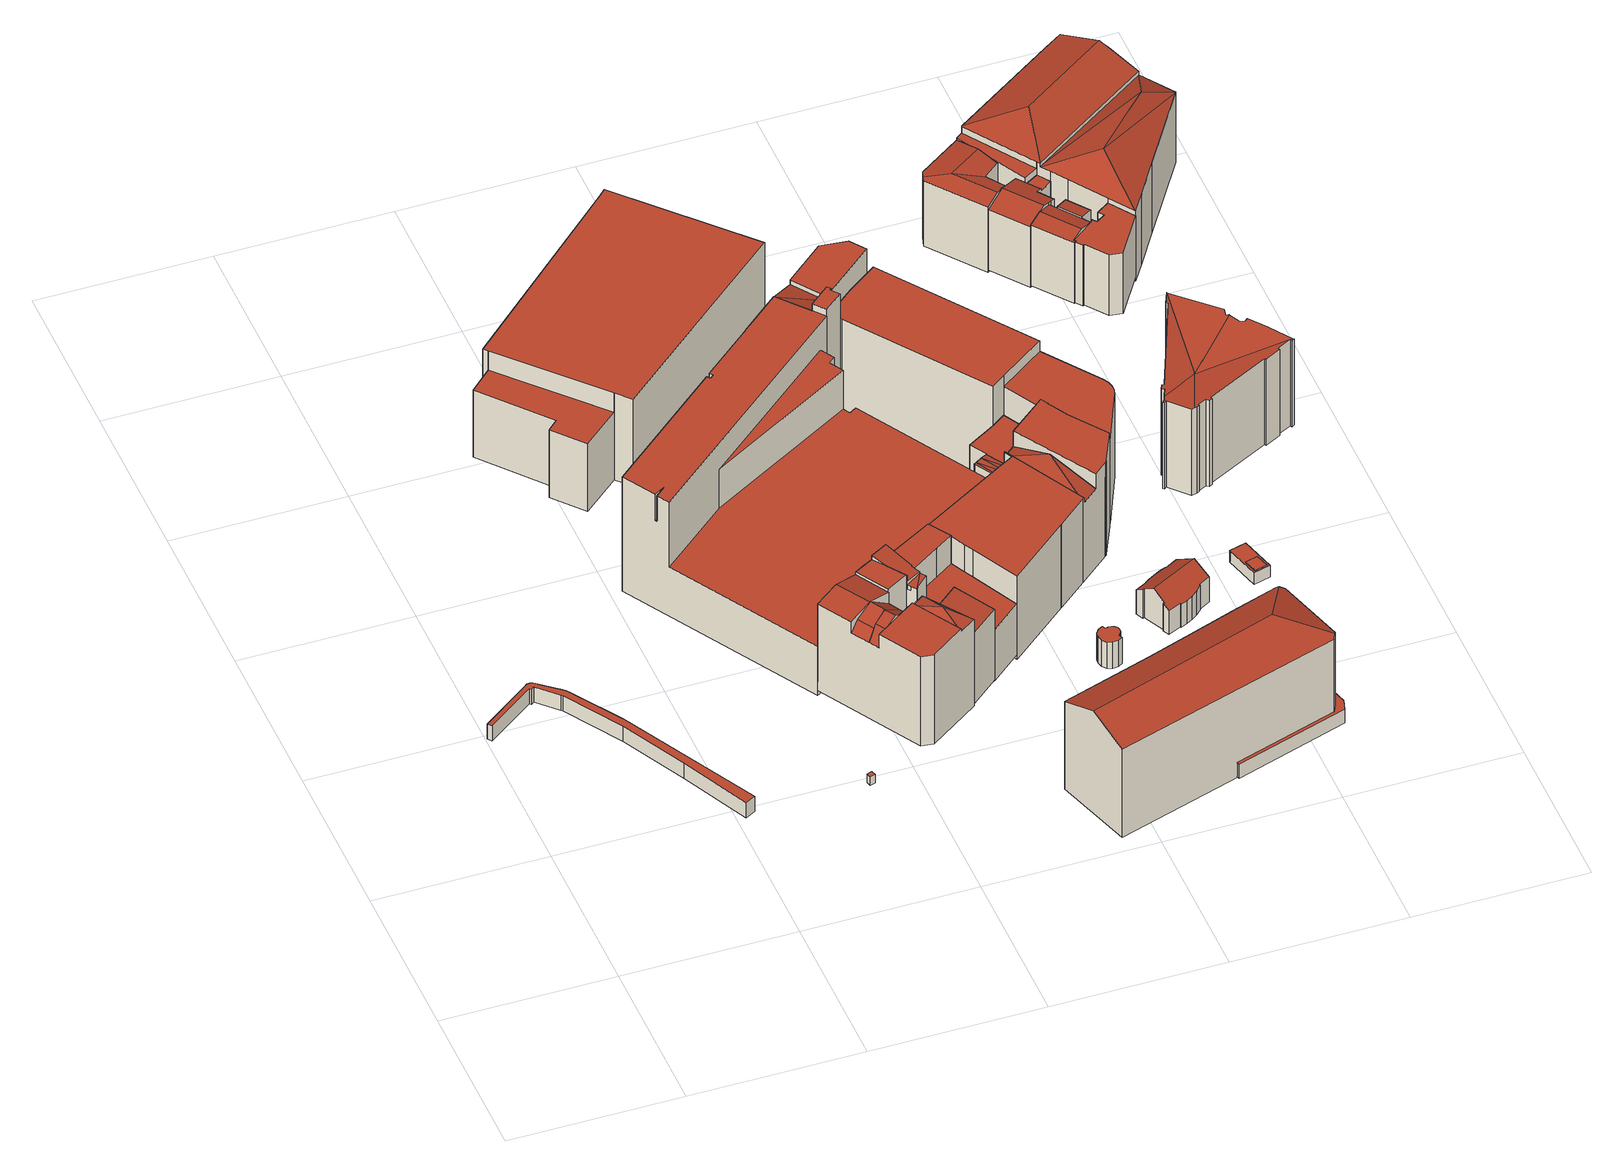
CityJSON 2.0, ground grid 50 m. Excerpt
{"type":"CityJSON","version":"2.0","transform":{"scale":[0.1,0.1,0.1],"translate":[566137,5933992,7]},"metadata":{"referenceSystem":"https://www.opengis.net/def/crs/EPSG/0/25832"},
"CityObjects":{
"building1":{"type":"Building","attributes":{"Gemeindeschluessel":"02000000","Geometrietyp2DReferenz":"3000","function":"51009_1610","roofType":"1000","measuredHeight":5.2},"geometry":[{"type":"MultiSurface","lod":"2","boundaries":[[[0,1,2,3]],[[3,2,4,5]],[[5,4,6,7]],[[7,6,8,9]],[[9,8,10,11]],[[11,10,12,13]],[[14,15,16,17]],[[17,16,18,19]],[[19,18,20,21]],[[21,20,22,23]],[[24,25,26,27]],[[27,26,28,29]],[[29,28,30,31]],[[31,30,32,33]],[[34,35,36,37]],[[37,36,38,39]],[[40,41,25,24]],[[38,36,35,22,20,18,16,15,42,12,10,8,6,4,2,1,32,30,28,26,25,41]],[[14,17,19,21,23,34,37,39,40,24,27,29,31,33,0,3,5,7,9,11,13,43]],[[40,39,38,41]],[[34,23,22,35]],[[14,43,42,15]],[[43,13,12,42]],[[0,33,32,1]]],"semantics":{"surfaces":[{"type":"WallSurface"},{"type":"RoofSurface"},{"type":"GroundSurface"}],"values":[0,0,0,0,0,0,0,0,0,0,0,0,0,0,0,0,0,1,2,0,0,0,0,0]}}]},
"building2":{"type":"Building","attributes":{"Gemeindeschluessel":"02000000","Geometrietyp2DReferenz":"3000","function":"31001_2612","roofType":"1000","measuredHeight":3},"geometry":[{"type":"MultiSurface","lod":"2","boundaries":[[[44,45,46,47]],[[48,49,50,51]],[[51,50,45,44]],[[50,49,46,45]],[[49,48,47,46]],[[48,51,44,47]]],"semantics":{"surfaces":[{"type":"GroundSurface"},{"type":"RoofSurface"},{"type":"WallSurface"}],"values":[0,1,2,2,2,2]}}]},
"building3":{"type":"Building","attributes":{"Gemeindeschluessel":"02000000","Geometrietyp2DReferenz":"3000","function":"31001_2010","roofType":"1000","measuredHeight":32.23,"storeysAboveGround":7},"geometry":[{"type":"MultiSurface","lod":"2","boundaries":[[[52,53,54,55,56]],[[57,58,59,60]],[[61,62,63,64,54,53]],[[65,66,52,59,58]],[[57,67,68,69]],[[70,71,72,73,74,75,76,77,78]],[[68,70,79,80,69]],[[65,81,82,61,66]],[[65,80,79,78,83,81]],[[84,85,86,87,88,89,90,91]],[[92,93,94]],[[95,96,97,98,99]],[[100,101,102,103]],[[104,93,105]],[[106,107,102,101]],[[92,108,105,93]],[[82,62,61]],[[78,77,83]],[[94,75,74,92]],[[109,73,72,110]],[[63,111,112,64]],[[84,113,85]],[[95,89,88,96]],[[84,91,114]],[[115,99,98,116]],[[116,98,97,117]],[[118,100,103,119]],[[120,107,106,121]],[[110,72,71,67,57,60,56,55,122]],[[123,63,62,82,81,83,77,76,124]],[[125,126,122,55,54,64,112]],[[104,105,108,127,128,129]],[[80,65,58,57,69]],[[130,120,121,131,132,123,124,128,127,109,110,122,126,133,115,116,117]],[[111,63,123,132,134]],[[52,66,61,53]],[[129,128,124,76,75,94]],[[109,127,108,92,74,73]],[[132,131,101,100,118,119,113,134]],[[115,133,90,89,95,99]],[[120,130,87,86,102,107]],[[131,121,106,101]],[[130,117,97,96,88,87]],[[119,103,102,86,85,113]],[[133,126,125,114,91,90]],[[70,78,79]],[[71,70,68,67]],[[52,56,60,59]],[[129,94,93,104]],[[111,134,113,84,114,125,112]]],"semantics":{"surfaces":[{"type":"RoofSurface"},{"type":"WallSurface"},{"type":"GroundSurface"}],"values":[0,0,0,0,0,0,0,0,0,0,0,0,0,0,0,0,1,1,1,1,1,1,1,1,1,1,1,1,1,1,1,1,1,2,1,1,1,1,1,1,1,1,1,1,1,1,1,1,0,0]}}]},
"building4":{"type":"Building","attributes":{"Gemeindeschluessel":"02000000","Geometrietyp2DReferenz":"3000","function":"31001_2460","roofType":"1000","measuredHeight":29.86,"storeysAboveGround":9},"geometry":[{"type":"MultiSurface","lod":"2","boundaries":[[[135,136,137,138]],[[138,137,139,140]],[[141,142,136,135]],[[143,144,145,146]],[[147,148,143,146,149,150,141,135,138,140,151]],[[152,151,140,139]],[[153,145,144,154,155,156]],[[157,158,152,139,137,136,142]],[[154,144,143,148,157]],[[152,158,147,151]],[[158,157,148,147]],[[145,153,149,146]],[[157,142,155,154]],[[153,156,150,149]],[[141,150,156,155,142]]],"semantics":{"surfaces":[{"type":"WallSurface"},{"type":"GroundSurface"},{"type":"RoofSurface"}],"values":[0,0,0,0,1,0,2,2,0,0,0,0,0,0,0]}}]},
"building5":{"type":"Building","attributes":{"Gemeindeschluessel":"02000000","Geometrietyp2DReferenz":"3000","function":"31001_2010","roofType":"2100","measuredHeight":26.72,"storeysAboveGround":6},"geometry":[{"type":"MultiSurface","lod":"2","boundaries":[[[159,160,161,162]],[[162,161,163,164]],[[164,163,165,166]],[[167,168,160,159]],[[169,170,171,172]],[[172,171,173,174]],[[175,169,172,174,167,159,162,164,166,176]],[[169,175,177,178,179,170]],[[177,175,176,180]],[[181,182,179,178]],[[168,167,174,173]],[[176,166,165,182,181,180]],[[181,178,177,180]],[[168,173,171,170,179,182,165,163,161,160]]],"semantics":{"surfaces":[{"type":"WallSurface"},{"type":"GroundSurface"},{"type":"RoofSurface"}],"values":[0,0,0,0,0,0,1,0,0,0,0,0,2,2]}}]},
"building6":{"type":"Building","attributes":{"Gemeindeschluessel":"02000000","Geometrietyp2DReferenz":"3000","function":"31001_2010","roofType":"1000","measuredHeight":41.6,"storeysAboveGround":10},"geometry":[{"type":"MultiSurface","lod":"2","boundaries":[[[183,184,185]],[[186,187,188,189,190,191,192,193,194,195,196]],[[197,198,199,200,201]],[[202,203,204,205]],[[203,206,204]],[[207,208,209,210,211]],[[212,213,214,215,216,217]],[[218,219,220,221]],[[222,223,224,225,226]],[[227,228,229,230]],[[230,229,231,232]],[[232,231,233,234]],[[234,233,235,236]],[[237,238,239,240]],[[240,239,241,242]],[[242,241,243,244]],[[184,245,246,185]],[[183,247,245,184]],[[248,193,192,249]],[[250,191,190,251]],[[252,188,187,253]],[[253,187,186,254]],[[221,200,199,218]],[[194,197,201,195]],[[205,255,256,202]],[[257,210,209,258]],[[225,208,207,203,226]],[[203,207,211,206]],[[203,202,256,217,216]],[[203,216,215,222,226]],[[259,214,213,260]],[[261,212,217,256]],[[262,224,223,263]],[[254,186,196,264,247,183,185,246,228,227]],[[255,205,204,206,211,210,257,244,243]],[[265,252,253,254,227,230,232,234,236,237,240,242,244,257,258,262,263,259,260,266,267,268,248,249,250,251]],[[269,261,256,255,243,241,239,238,235,233,231,229,228,246,245,247,264]],[[269,264,196,195,201,200,221,220]],[[259,263,223,222,215,214]],[[262,258,209,208,225,224]],[[267,266,269,220,219]],[[266,260,213,212,261,269]],[[268,267,219,218,199,198]],[[252,265,189,188]],[[265,251,190,189]],[[250,249,192,191]],[[248,268,198,197,194,193]],[[235,238,237,236]]],"semantics":{"surfaces":[{"type":"RoofSurface"},{"type":"WallSurface"},{"type":"GroundSurface"}],"values":[0,0,0,0,0,0,0,0,0,1,1,1,1,1,1,1,1,1,1,1,1,1,1,1,1,1,1,1,1,1,1,1,1,1,1,2,0,1,1,1,1,1,1,1,1,1,1,1]}}]},
"building7":{"type":"Building","attributes":{"Gemeindeschluessel":"02000000","Geometrietyp2DReferenz":"3000","function":"31001_2010","roofType":"1000","measuredHeight":17.57,"storeysAboveGround":3},"geometry":[{"type":"MultiSurface","lod":"2","boundaries":[[[270,271,272,273]],[[273,272,274,275]],[[275,274,276,277]],[[277,276,278,279]],[[280,281,282,283]],[[283,282,284,285]],[[286,287,278,276,274,272,271,284,282,281]],[[288,289,280,283,285,270,273,275,277,279]],[[280,289,286,281]],[[289,288,287,286]],[[288,279,278,287]],[[270,285,284,271]]],"semantics":{"surfaces":[{"type":"WallSurface"},{"type":"RoofSurface"},{"type":"GroundSurface"}],"values":[0,0,0,0,0,0,1,2,0,0,0,0]}}]},
"building8":{"type":"Building","attributes":{"Gemeindeschluessel":"02000000","Geometrietyp2DReferenz":"3000","function":"31001_2010","roofType":"3200","measuredHeight":35.59,"storeysAboveGround":8},"geometry":[{"type":"MultiSurface","lod":"2","boundaries":[[[290,291,292,293,294,295,296,297,298]],[[299,298,297,300]],[[300,297,296,301]],[[301,296,295,302]],[[302,295,294,303]],[[303,294,293,304]],[[305,306,299,300,301,302,303,304,307,308]],[[309,307,304,293,292]],[[290,298,299,306,310]],[[311,305,308,312,313]],[[312,308,307,309]],[[310,306,305,311]],[[312,309,292,291,313]],[[310,311,313,291,290]]],"semantics":{"surfaces":[{"type":"RoofSurface"},{"type":"WallSurface"},{"type":"GroundSurface"}],"values":[0,1,1,1,1,1,2,1,1,1,1,1,0,0]}}]},
"building9":{"type":"Building","attributes":{"Gemeindeschluessel":"02000000","Geometrietyp2DReferenz":"3000","function":"51009_1750","roofType":"1000","measuredHeight":9},"geometry":[{"type":"MultiSurface","lod":"2","boundaries":[[[314,315,316,317,318,319,320,321,322,323,324,325,326,327,328,329,330,331]],[[332,333,334,335,336,337,338,339,340,341,342,343,344,345,346,347,348,349]],[[349,348,315,314]],[[348,347,316,315]],[[347,346,317,316]],[[346,345,318,317]],[[345,344,319,318]],[[344,343,320,319]],[[343,342,321,320]],[[342,341,322,321]],[[341,340,323,322]],[[340,339,324,323]],[[339,338,325,324]],[[338,337,326,325]],[[337,336,327,326]],[[336,335,328,327]],[[335,334,329,328]],[[334,333,330,329]],[[333,332,331,330]],[[332,349,314,331]]],"semantics":{"surfaces":[{"type":"GroundSurface"},{"type":"RoofSurface"},{"type":"WallSurface"}],"values":[0,1,2,2,2,2,2,2,2,2,2,2,2,2,2,2,2,2,2,2]}}]},
"building10":{"type":"Building","attributes":{"Gemeindeschluessel":"02000000","Geometrietyp2DReferenz":"3000","function":"31001_2010","roofType":"1000","measuredHeight":33.76,"storeysAboveGround":5},"geometry":[{"type":"MultiSurface","lod":"2","boundaries":[[[350,351,352]],[[353,354,355]],[[351,353,355]],[[356,357,358]],[[359,357,356]],[[360,361,362,363,364,365,366,367,368,369,370,371,372,373]],[[357,374,375,358]],[[376,374,357]],[[377,350,352,378]],[[379,380,381,382]],[[356,383,384,376,359]],[[385,386,387,388]],[[388,387,389,390]],[[390,389,391,392]],[[392,391,393,394]],[[394,393,395,396]],[[396,395,397,398]],[[399,400,401,402]],[[402,401,403,404]],[[353,405,406,354]],[[407,371,370,408]],[[408,370,369,409]],[[409,369,368,410]],[[410,368,367,411]],[[411,367,366,412]],[[412,366,365,413]],[[413,365,364,414]],[[414,364,363,415]],[[415,363,362,416]],[[416,362,361,417]],[[375,360,373,358]],[[359,376,357]],[[356,358,373,372,418,405,353,351,350,377,419,383]],[[417,361,360,375,374,376,384,386,385]],[[355,354,406,420,421,422,378,352]],[[423,379,382,422,421,399,402,404,407,408,409,410,411,412,413,414,415,416,417,385,388,390,392,394,396,398]],[[380,379,423,424]],[[418,372,371,407,404,403]],[[400,399,421,420]],[[424,423,398,397]],[[422,382,381,419,377,378]],[[400,420,406,405,418,403,401]],[[355,352,351]],[[424,397,395,393,391,389,387,386,384,383,419,381,380]]],"semantics":{"surfaces":[{"type":"RoofSurface"},{"type":"WallSurface"},{"type":"GroundSurface"}],"values":[0,0,0,0,0,0,0,0,0,1,1,1,1,1,1,1,1,1,1,1,1,1,1,1,1,1,1,1,1,1,1,1,1,1,1,2,1,1,1,1,1,0,0,0]}}]},
"building11":{"type":"Building","attributes":{"Gemeindeschluessel":"02000000","Geometrietyp2DReferenz":"3000","function":"51009_1610","roofType":"1000","measuredHeight":13.03},"geometry":[{"type":"MultiSurface","lod":"2","boundaries":[[[425,426,427,428]],[[429,430,431,432,433,434,435]],[[436,428,427,435]],[[435,427,426,429]],[[429,426,425,437]],[[437,425,428,436]],[[431,438,439,432]],[[432,439,440,441]],[[441,440,442,443]],[[444,445,446,447]],[[447,446,438,431]],[[448,449,450,451]],[[448,451,444,447,431,430,429,437,436,435,434,433,432,441,443]],[[445,444,451,450]],[[449,448,443,442]],[[449,442,440,439,438,446,445,450]]],"semantics":{"surfaces":[{"type":"RoofSurface"},{"type":"WallSurface"},{"type":"GroundSurface"}],"values":[0,0,1,1,1,1,1,1,1,1,1,1,2,1,1,0]}}]},
"building12":{"type":"Building","attributes":{"Gemeindeschluessel":"02000000","Geometrietyp2DReferenz":"3000","function":"31001_2010","roofType":"1000","measuredHeight":32.5,"storeysAboveGround":9},"geometry":[{"type":"MultiSurface","lod":"2","boundaries":[[[452,453,454,455]],[[456,457,458,459]],[[460,461,462,463]],[[462,461,458,457,464,454,453,465]],[[456,459,460,463,466,452,455,467]],[[460,459,458,461]],[[466,463,462,465]],[[456,467,464,457]],[[467,455,454,464]],[[452,466,465,453]]],"semantics":{"surfaces":[{"type":"WallSurface"},{"type":"RoofSurface"},{"type":"GroundSurface"}],"values":[0,0,0,1,2,0,0,0,0,0]}}]},
"building13":{"type":"Building","attributes":{"Gemeindeschluessel":"02000000","Geometrietyp2DReferenz":"3000","function":"31001_2080","roofType":"3100","measuredHeight":12.11,"storeysAboveGround":2},"geometry":[{"type":"MultiSurface","lod":"2","boundaries":[[[468,469,470,471,472,473,474,475,476,477,478,479,480]],[[481,480,479,482]],[[482,479,478,483]],[[483,478,477,484]],[[484,477,476,485]],[[485,476,475,486]],[[486,475,474,487]],[[487,474,473,488]],[[488,473,472,489]],[[490,469,468,491]],[[491,468,480,481]],[[492,493,494,495]],[[495,494,496,497]],[[497,496,498,499]],[[499,498,500,501]],[[501,500,502,503]],[[503,502,504,505]],[[505,504,506,507]],[[507,506,508,509]],[[509,508,510,511]],[[492,495,497,499,501,503,505,507,509,511,490,491,481,482,483,484,485,486,487,488,489,512]],[[513,512,489,472,471]],[[493,492,512,513]],[[490,511,510,470,469]],[[493,513,471,470,510,508,506,504,502,500,498,496,494]]],"semantics":{"surfaces":[{"type":"RoofSurface"},{"type":"WallSurface"},{"type":"GroundSurface"}],"values":[0,1,1,1,1,1,1,1,1,1,1,1,1,1,1,1,1,1,1,1,2,1,1,1,0]}}]},
"building14":{"type":"Building","attributes":{"Gemeindeschluessel":"02000000","Geometrietyp2DReferenz":"3000","function":"31001_2010","roofType":"1000","measuredHeight":28.29,"storeysAboveGround":7},"geometry":[{"type":"MultiSurface","lod":"2","boundaries":[[[514,515,516,517]],[[518,519,520,521]],[[521,520,522,523]],[[523,522,524,525]],[[525,524,526,527]],[[527,526,528,529]],[[529,528,530,531]],[[531,530,532,533]],[[533,532,534,535]],[[535,534,515,514]],[[536,537,538,539]],[[519,518,539,538]],[[537,536,517,516]],[[517,536,539,518,521,523,525,527,529,531,533,535,514]],[[537,516,515,534,532,530,528,526,524,522,520,519,538]]],"semantics":{"surfaces":[{"type":"WallSurface"},{"type":"GroundSurface"},{"type":"RoofSurface"}],"values":[0,0,0,0,0,0,0,0,0,0,0,0,0,1,2]}}]},
"building15":{"type":"Building","attributes":{"Gemeindeschluessel":"02000000","Geometrietyp2DReferenz":"3000","function":"31001_2080","roofType":"1000","measuredHeight":4.03,"storeysAboveGround":1},"geometry":[{"type":"MultiSurface","lod":"2","boundaries":[[[540,541,542,543]],[[544,545,546,547]],[[547,546,541,540]],[[546,545,542,541]],[[545,544,543,542]],[[544,547,540,543]]],"semantics":{"surfaces":[{"type":"GroundSurface"},{"type":"RoofSurface"},{"type":"WallSurface"}],"values":[0,1,2,2,2,2]}}]},
"building16":{"type":"Building","attributes":{"Gemeindeschluessel":"02000000","Geometrietyp2DReferenz":"3000","function":"51009_1610","roofType":"1000","measuredHeight":4},"geometry":[{"type":"MultiSurface","lod":"2","boundaries":[[[548,549,550,551]],[[552,553,554,555]],[[552,551,550,553]],[[553,550,549,554]],[[554,549,548,555]],[[555,548,551,552]]],"semantics":{"surfaces":[{"type":"RoofSurface"},{"type":"GroundSurface"},{"type":"WallSurface"}],"values":[0,1,2,2,2,2]}}]},
"building17":{"type":"Building","attributes":{"Gemeindeschluessel":"02000000","Geometrietyp2DReferenz":"3000","function":"31001_2010","roofType":"3100","measuredHeight":23.79,"storeysAboveGround":6},"geometry":[{"type":"MultiSurface","lod":"2","boundaries":[[[556,557,558,559,560,561,562]],[[563,557,556,564,565]],[[558,557,563,566,567]],[[564,556,562,568]],[[562,561,569,570,568]],[[569,561,560,571]],[[572,559,558,567]],[[560,559,572,573,571]],[[566,563,565,574]],[[574,565,564,568,570]],[[574,570,569,571,573]],[[566,574,573,572,567]]],"semantics":{"surfaces":[{"type":"GroundSurface"},{"type":"WallSurface"},{"type":"RoofSurface"}],"values":[0,1,1,1,1,1,1,1,2,2,2,2]}}]},
"building18":{"type":"Building","attributes":{"Gemeindeschluessel":"02000000","Geometrietyp2DReferenz":"3000","function":"31001_2010","roofType":"3200","measuredHeight":30.4,"storeysAboveGround":6},"geometry":[{"type":"MultiSurface","lod":"2","boundaries":[[[575,576,577,578,579,580,581,582,583,584]],[[585,586,587,588,589,590,591,592,593,594,595,596,575,597]],[[598,599,600,601,576,575]],[[596,602,603,604,605,606,598,575]],[[607,608,602,596]],[[609,583,582,610]],[[610,582,581,611]],[[611,581,580,612]],[[612,580,579,613]],[[613,579,578,614]],[[614,578,577,615]],[[616,595,594,617]],[[617,594,593,618]],[[618,593,592,619]],[[619,592,591,620]],[[620,591,590,621]],[[621,590,589,622]],[[622,589,588,623]],[[623,588,587,624]],[[624,587,586,625]],[[625,586,585,626]],[[627,601,600,628]],[[628,600,599,629]],[[630,606,605,631]],[[631,605,604,632]],[[632,604,603,633]],[[634,608,607,635]],[[636,637,638,639]],[[639,638,640,641]],[[642,616,617,618,619,620,621,622,623,624,625,626,643,636,639,641,644,609,610,611,612,613,614,615,627,628,629,630,631,632,633,634,635]],[[642,635,607,596]],[[634,633,603,602,608]],[[630,629,599,598,606]],[[616,642,596,595]],[[627,615,577,576,601]],[[637,636,643,645]],[[643,626,585,597,645]],[[609,644,646,584,583]],[[646,644,641,640]],[[646,640,638,637,645,597,575,584]]],"semantics":{"surfaces":[{"type":"RoofSurface"},{"type":"WallSurface"},{"type":"GroundSurface"}],"values":[0,0,0,0,0,1,1,1,1,1,1,1,1,1,1,1,1,1,1,1,1,1,1,1,1,1,1,1,1,2,1,1,1,1,1,1,1,1,1,0]}}]},
"building19":{"type":"Building","attributes":{"Gemeindeschluessel":"02000000","Geometrietyp2DReferenz":"3000","function":"31001_2010","roofType":"3100","measuredHeight":22.95,"storeysAboveGround":6},"geometry":[{"type":"MultiSurface","lod":"2","boundaries":[[[647,648,649,650]],[[650,649,651,652]],[[652,651,653,654]],[[655,656,657,658]],[[647,650,652,654,659,660,661,662,655,658,663]],[[664,665,666,667]],[[668,669,666,665,653,651,649,648,670]],[[671,672,657,656,673,674]],[[664,667,660,659]],[[671,674,668,670]],[[657,672,663,658]],[[673,656,655,662]],[[647,663,672,671,670,648]],[[662,661,669,668,674,673]],[[659,654,653,665,664]],[[661,660,667,666,669]]],"semantics":{"surfaces":[{"type":"WallSurface"},{"type":"GroundSurface"},{"type":"RoofSurface"}],"values":[0,0,0,0,1,2,2,2,0,0,0,0,0,0,0,0]}}]},
"building20":{"type":"Building","attributes":{"Gemeindeschluessel":"02000000","Geometrietyp2DReferenz":"3000","function":"31001_1120","roofType":"3100","measuredHeight":22.04,"storeysAboveGround":7},"geometry":[{"type":"MultiSurface","lod":"2","boundaries":[[[675,676,677,678]],[[679,680,681,682]],[[683,684,685,686]],[[685,684,687,688,689,690]],[[686,685,690,691]],[[679,682,692,683,686,691,693,694,695,696]],[[697,689,688,681,680,675,678]],[[698,696,695,699]],[[683,692,687,684]],[[692,682,681,688,687]],[[679,696,698,676,675,680]],[[695,694,678,677,699]],[[697,678,694,693]],[[693,691,690,689,697]],[[698,699,677,676]]],"semantics":{"surfaces":[{"type":"WallSurface"},{"type":"RoofSurface"},{"type":"GroundSurface"}],"values":[0,0,0,1,0,2,1,0,0,0,0,0,0,0,1]}}]},
"building21":{"type":"Building","attributes":{"Gemeindeschluessel":"02000000","Geometrietyp2DReferenz":"3000","function":"31001_1120","roofType":"1000","measuredHeight":20.89,"storeysAboveGround":5},"geometry":[{"type":"MultiSurface","lod":"2","boundaries":[[[700,701,702,703]],[[703,702,704,705]],[[705,704,706,707]],[[707,706,708,709]],[[709,708,710,711]],[[711,710,712,713]],[[713,712,714,715]],[[716,717,718,719]],[[719,718,720,721]],[[721,720,722,723]],[[723,722,724,725]],[[725,724,701,700]],[[717,716,726,727]],[[727,726,715,714]],[[715,726,716,719,721,723,725,700,703,705,707,709,711,713]],[[727,714,712,710,708,706,704,702,701,724,722,720,718,717]]],"semantics":{"surfaces":[{"type":"WallSurface"},{"type":"GroundSurface"},{"type":"RoofSurface"}],"values":[0,0,0,0,0,0,0,0,0,0,0,0,0,0,1,2]}}]},
"building22":{"type":"Building","attributes":{"Gemeindeschluessel":"02000000","Geometrietyp2DReferenz":"3000","function":"31001_2010","roofType":"3200","measuredHeight":29.82,"storeysAboveGround":8},"geometry":[{"type":"MultiSurface","lod":"2","boundaries":[[[728,729,730,731]],[[732,733,734,735,736,737]],[[735,738,739,740,736]],[[741,742,738,735,734,743]],[[744,745,746]],[[747,748,744,746]],[[749,750,751,752,748,747]],[[753,754,744,748]],[[752,755,756,757,753,748]],[[754,758,745,744]],[[729,732,737,730]],[[759,740,739,760]],[[761,742,741,762]],[[745,743,734,746]],[[763,751,750,764]],[[764,750,749,765]],[[766,757,756,767]],[[767,756,755,768]],[[766,767,768,763,764,765,769,770,771,759,760,761,762,772]],[[772,762,741,743,745,758]],[[769,765,749,747,746,734,733]],[[759,771,731,730,737,736,740]],[[771,770,728,731]],[[766,772,758,754,753,757]],[[763,768,755,752,751]],[[761,760,739,738,742]],[[770,769,733,732,729,728]]],"semantics":{"surfaces":[{"type":"RoofSurface"},{"type":"WallSurface"},{"type":"GroundSurface"}],"values":[0,0,0,0,0,0,0,0,0,0,1,1,1,1,1,1,1,1,2,1,1,1,1,1,1,1,1]}}]}
},
"vertices":[
[178,1078,11],[178,1078,63],[215,1047,63],[215,1047,11],[226,1039,63],[226,1039,11],[237,1029,63],[237,1029,11],[246,1017,63],[246,1017,11],[254,1004,63],[254,1004,11],[337,875,63],[337,875,11],[522,454,11],[522,454,63],[425,655,63],[425,655,11],[328,845,63],[328,845,11],[224,1011,63],[224,1011,11],[219,1014,63],[219,1014,11],[1,977,11],[1,977,63],[143,1081,63],[143,1081,11],[151,1087,63],[151,1087,11],[161,1089,63],[161,1089,11],[168,1086,63],[168,1086,11],[165,1070,11],[165,1070,63],[156,1064,63],[156,1064,11],[151,1068,63],[151,1068,11],[10,965,11],[10,965,63],[551,471,63],[551,471,11],
[856,432,38],[852,446,38],[867,451,38],[871,436,38],[871,436,68],[867,451,68],[852,446,68],[856,432,68],
[982,775,347],[983,776,347],[926,872,347],[861,836,329],[918,739,329],[948,688,291],[968,703,321],[939,751,321],[918,739,291],[986,778,346],[1049,813,329],[1048,815,329],[993,909,329],[1009,734,348],[984,777,348],[965,660,291],[991,677,332],[973,707,332],[1001,685,337],[965,660,337],[1035,540,337],[1071,536,337],[1172,605,337],[1089,745,337],[1088,744,337],[1088,745,337],[1039,711,337],[1027,702,348],[1008,734,348],[1068,779,291],[1049,813,291],[1088,745,291],[1075,905,338],[1114,849,317],[1157,873,317],[1142,895,325],[1144,896,325],[1099,968,351],[1079,957,351],[1050,940,351],[1172,605,328],[1152,690,349],[1089,745,328],[1099,968,306],[1144,896,306],[1235,955,306],[1287,990,306],[1247,1053,306],[1120,841,305],[1131,827,305],[1157,873,314],[1114,849,305],[1127,770,328],[1219,639,328],[1136,830,306],[1169,856,314],[1220,638,328],[1071,536,29],[1035,540,29],[1048,815,338],[993,909,338],[1114,849,338],[1050,940,338],[1247,1053,29],[1287,990,29],[1235,955,29],[1120,841,291],[1114,849,291],[1169,856,29],[1136,830,29],[861,836,29],[1048,815,29],[1088,744,29],[1023,926,338],[1023,926,29],[1220,638,29],[1126,771,29],[1126,771,328],[1142,895,29],[1131,827,29],[1112,852,29],[1079,957,29],[1112,852,338],
[408,2100,2],[408,2100,301],[900,2555,301],[900,2555,2],[921,2575,301],[921,2575,2],[419,2088,2],[419,2088,301],[559,1728,2],[559,1728,235],[485,1815,235],[485,1815,2],[704,1781,2],[667,1820,2],[515,1843,2],[356,2030,2],[1237,2235,2],[1237,2235,301],[515,1843,235],[667,1820,235],[419,2088,235],[356,2030,235],[667,1820,301],[704,1781,301],
[1136,830,37],[1136,830,132],[1169,856,132],[1169,856,37],[1176,859,132],[1176,859,37],[1209,820,132],[1209,820,37],[1184,767,37],[1184,767,132],[1145,744,37],[1145,744,132],[1155,752,132],[1155,752,37],[1158,747,132],[1158,747,37],[1220,638,37],[1302,707,37],[1220,638,281],[1150,737,305],[1150,737,132],[1302,707,281],[1225,800,305],[1225,800,132],
[589,1296,316],[617,1320,316],[586,1302,316],[861,836,182],[1023,926,182],[1079,957,182],[1247,1053,182],[1502,1203,182],[1543,1226,182],[1279,1674,182],[1258,1661,182],[1247,1681,182],[812,1431,182],[610,1261,182],[1247,1681,316],[1224,1720,316],[1243,1736,316],[1219,1776,316],[812,1431,316],[1218,1833,404],[1277,1883,379],[1145,1920,403],[1144,1920,404],[1211,1976,379],[1277,1883,395],[1438,2020,395],[1405,2065,395],[1326,2075,395],[1211,1976,395],[1246,1800,428],[1300,1845,428],[1280,1869,428],[1285,1873,428],[1277,1883,428],[1218,1833,428],[1243,1736,182],[1276,1764,182],[1246,1799,182],[1219,1776,182],[1285,1873,182],[1365,1940,182],[1450,2002,182],[1438,2020,182],[1277,1883,182],[530,1396,12],[530,1396,405],[872,1687,405],[872,1687,12],[880,1678,405],[880,1678,12],[891,1688,405],[891,1688,12],[883,1697,405],[883,1697,12],[1026,1818,12],[1026,1818,405],[1029,1822,405],[1029,1822,12],[1078,1863,405],[1078,1863,12],[1088,1872,405],[1088,1872,12],[617,1320,405],[586,1302,405],[589,1296,405],[1258,1661,12],[1279,1674,12],[1543,1226,12],[1502,1203,12],[1079,957,12],[1023,926,12],[861,836,12],[1144,1920,405],[1218,1833,405],[1326,2075,12],[1405,2065,12],[1280,1869,12],[1300,1845,12],[1246,1800,405],[1450,2002,12],[1365,1940,12],[610,1261,405],[1247,1053,12],[1246,1799,12],[1276,1764,12],[1224,1720,12],[1246,1799,405],
[1235,955,34],[1235,955,210],[1287,990,210],[1287,990,34],[1309,946,210],[1309,946,34],[1322,920,210],[1322,920,34],[1391,782,210],[1391,782,34],[1176,859,34],[1176,859,210],[1169,856,210],[1169,856,34],[1142,895,210],[1142,895,34],[1209,820,210],[1302,707,210],[1302,707,34],[1209,820,34],
[1357,120,400],[1921,310,400],[1996,459,350],[1988,463,347],[1849,414,348],[1717,367,349],[1586,321,350],[1453,278,349],[1320,237,347],[1320,237,44],[1453,278,44],[1586,321,44],[1717,367,44],[1849,414,44],[1988,463,44],[2058,221,44],[1393,7,44],[2010,452,44],[2070,243,44],[2010,452,345],[1393,7,349],[2058,221,345],[2070,243,348],[2066,237,350],
[1596,698,48],[1602,688,48],[1610,691,48],[1619,690,48],[1626,686,48],[1632,680,48],[1634,672,48],[1634,663,48],[1630,656,48],[1624,650,48],[1629,640,48],[1616,632,48],[1600,631,48],[1586,636,48],[1575,648,48],[1571,663,48],[1573,678,48],[1582,691,48],[1582,691,138],[1573,678,138],[1571,663,138],[1575,648,138],[1586,636,138],[1600,631,138],[1616,632,138],[1629,640,138],[1624,650,138],[1630,656,138],[1634,663,138],[1634,672,138],[1632,680,138],[1626,686,138],[1619,690,138],[1610,691,138],[1602,688,138],[1596,698,138],
[1533,1252,208],[1551,1266,210],[1487,1338,208],[1568,1281,208],[1521,1358,208],[1504,1348,210],[1533,1252,285],[1619,1148,353],[1568,1281,285],[1663,1010,285],[1710,1050,338],[1747,1081,338],[1751,1084,338],[1753,1089,338],[1798,1184,338],[1797,1185,338],[1798,1187,338],[1721,1293,338],[1705,1322,338],[1693,1343,338],[1689,1350,338],[1690,1350,338],[1678,1373,338],[1568,1281,338],[1710,1050,286],[1710,1050,285],[1663,1010,286],[1530,1249,208],[1480,1334,208],[1502,1203,16],[1502,1203,303],[1543,1226,303],[1543,1226,16],[1533,1252,303],[1663,1010,303],[1656,1005,16],[1656,1005,303],[1571,933,303],[1571,933,16],[1570,932,303],[1570,932,16],[1392,783,303],[1392,783,16],[1322,920,303],[1322,920,16],[1309,946,303],[1309,946,16],[1287,990,303],[1287,990,16],[1494,1407,16],[1494,1407,209],[1578,1457,209],[1578,1457,16],[1617,1485,209],[1617,1485,16],[1568,1281,209],[1521,1358,209],[1690,1350,16],[1689,1350,16],[1693,1343,16],[1705,1322,16],[1721,1293,16],[1798,1187,16],[1797,1185,16],[1798,1184,16],[1753,1089,16],[1751,1084,16],[1747,1081,16],[1678,1373,209],[1530,1249,303],[1523,1359,209],[1523,1359,16],[1480,1334,16],[1247,1053,16],[1247,1053,303],
[1722,368,180],[1988,463,180],[1981,490,180],[1713,392,180],[1988,463,50],[2010,452,50],[2011,448,50],[2038,456,50],[2033,472,50],[1995,495,50],[1981,490,50],[1713,392,50],[1722,368,50],[2011,448,98],[2038,456,98],[2096,252,98],[2096,252,50],[2087,218,98],[2087,218,50],[2058,221,50],[2058,221,98],[2070,243,98],[2070,243,50],[1756,112,50],[1756,112,98],[1753,123,98],[1753,123,50],
[1365,1940,19],[1365,1940,344],[1450,2002,344],[1450,2002,19],[1617,1485,19],[1617,1485,344],[1578,1457,344],[1578,1457,19],[1303,1841,19],[1303,1841,344],[1300,1845,344],[1300,1845,19],[1752,1581,344],[1280,1869,344],[1280,1869,19],[1752,1581,19],
[1741,783,150],[1744,785,150],[1759,755,172],[1898,828,172],[1869,881,133],[1833,861,133],[1831,863,132],[1813,857,130],[1795,848,130],[1778,837,131],[1763,825,133],[1764,823,134],[1729,805,135],[1729,805,51],[1764,823,51],[1763,825,51],[1778,837,51],[1795,848,51],[1813,857,51],[1831,863,51],[1833,861,51],[1869,881,51],[1744,785,51],[1741,783,51],[1889,764,51],[1889,764,138],[1890,762,136],[1890,762,51],[1875,747,132],[1875,747,51],[1858,734,130],[1858,734,51],[1840,724,129],[1840,724,51],[1820,715,130],[1820,715,51],[1819,718,132],[1819,718,51],[1781,700,133],[1781,700,51],[1772,718,146],[1772,718,51],[1776,720,146],[1776,720,51],[1923,782,51],[1923,782,138],
[1617,1485,26],[1617,1485,309],[1752,1581,309],[1752,1581,26],[1881,1387,26],[1881,1387,309],[1880,1370,309],[1880,1370,26],[1875,1354,309],[1875,1354,26],[1800,1186,309],[1800,1186,26],[1798,1187,309],[1798,1187,26],[1721,1293,309],[1721,1293,26],[1705,1322,309],[1705,1322,26],[1691,1349,309],[1691,1349,26],[1690,1350,309],[1690,1350,26],[1869,1419,26],[1869,1419,309],[1877,1404,309],[1877,1404,26],
[2059,809,57],[2048,848,57],[2084,858,57],[2095,818,57],[2095,818,97],[2084,858,97],[2048,848,97],[2059,809,97],
[2054,801,95],[2103,814,95],[2074,919,95],[2026,906,95],[2026,906,56],[2074,919,56],[2103,814,56],[2054,801,56],
[1882,2328,26],[1920,2274,26],[1847,2215,26],[1727,2370,26],[1736,2404,26],[1862,2490,26],[1929,2366,26],[1920,2274,252],[1882,2328,252],[1883,2327,252],[1885,2246,264],[1847,2215,251],[1929,2366,253],[1862,2490,251],[1897,2424,264],[1736,2404,251],[1727,2370,251],[1730,2382,254],[1799,2357,264],
[2078,1305,358],[2124,1636,350],[2124,1637,350],[2107,1597,350],[2112,1595,351],[1992,1301,351],[1986,1304,350],[1979,1288,350],[1987,1285,351],[1976,1258,351],[2042,1190,351],[2049,1194,351],[2048,1197,351],[2072,1209,351],[2081,1203,350],[2090,1207,350],[2087,1213,351],[2271,1307,351],[2274,1302,350],[2320,1326,350],[2318,1331,351],[2359,1352,351],[2034,1188,351],[2242,1490,358],[2242,1491,358],[2233,1492,357],[2238,1516,357],[2368,1353,350],[2321,1417,353],[2282,1463,356],[2273,1455,356],[2260,1459,356],[2362,1347,350],[2370,1351,350],[1987,1285,53],[1979,1288,53],[1986,1304,53],[1992,1301,53],[2112,1595,53],[2107,1597,53],[2124,1637,53],[2318,1331,53],[2320,1326,53],[2274,1302,53],[2271,1307,53],[2087,1213,53],[2090,1207,53],[2081,1203,53],[2072,1209,53],[2048,1197,53],[2049,1194,53],[2042,1190,53],[2238,1516,53],[2233,1492,53],[2242,1491,53],[2260,1459,53],[2273,1455,53],[2282,1463,53],[2321,1417,53],[2370,1351,53],[2362,1347,53],[1974,1240,53],[1974,1240,350],[1969,1235,350],[1969,1235,53],[1964,1239,350],[1964,1239,53],[2359,1352,53],[2025,1186,53],[1971,1246,53],[2025,1186,350],[1971,1246,350],
[1987,2229,34],[1987,2229,250],[2018,2186,250],[2018,2186,34],[2007,2178,254],[2007,2178,34],[1997,2170,257],[1997,2170,34],[1974,2281,34],[1974,2281,236],[2015,2305,236],[2015,2305,34],[1926,2112,34],[1847,2215,34],[1920,2274,34],[1960,2307,34],[2039,2269,34],[1926,2112,244],[1980,2156,264],[1901,2259,264],[1847,2215,244],[1955,2303,244],[1920,2274,257],[2003,2241,244],[2003,2241,236],[2039,2269,236],[1960,2307,236],[1955,2303,236],
[2060,2089,251],[2060,2089,256],[2013,2150,256],[2013,2150,251],[2060,2088,42],[2060,2088,251],[2076,2067,251],[2076,2067,42],[2013,2009,42],[2013,2009,252],[2008,2006,251],[2008,2006,42],[2009,2015,252],[2040,2039,262],[1962,2141,262],[1926,2112,251],[1926,2112,42],[2009,2015,42],[1997,2170,42],[2013,2150,42],[2045,2174,42],[2092,2113,42],[1997,2170,251],[2092,2113,250],[2045,2174,250],
[2008,2006,45],[2008,2006,254],[2013,2009,254],[2013,2009,45],[2009,2015,254],[2009,2015,45],[2076,2067,254],[2076,2067,45],[2081,2074,254],[2081,2074,45],[2090,2061,254],[2090,2061,45],[2117,2079,254],[2117,2079,45],[2104,2094,254],[2104,2094,45],[2192,2047,45],[2192,2047,254],[2111,1923,254],[2111,1923,45],[2074,1928,254],[2074,1928,45],[2027,1989,254],[2027,1989,45],[2024,1986,254],[2024,1986,45],[2142,2120,45],[2142,2120,254],
[1974,2281,258],[2014,2305,258],[1881,2503,258],[1862,2490,258],[2014,2305,281],[2015,2305,281],[2021,2296,281],[2054,2470,324],[1881,2504,281],[1881,2503,281],[2315,2647,324],[2245,2751,281],[2193,2716,281],[2331,2624,315],[2320,2639,321],[2385,2543,281],[2345,2419,326],[2385,2543,270],[2021,2296,270],[2022,2295,270],[2178,2246,326],[2039,2269,270],[2071,2224,271],[2142,2120,271],[2190,2050,271],[2450,2445,270],[2450,2446,270],[2192,2047,270],[2229,2104,270],[2295,2207,270],[2451,2446,270],[2193,2716,28],[2245,2751,28],[2320,2639,28],[2331,2624,28],[2142,2120,28],[2071,2224,28],[2039,2269,28],[2295,2207,28],[2229,2104,28],[2192,2047,28],[2015,2305,28],[1974,2281,28],[1862,2490,28],[2451,2446,28]
]}
